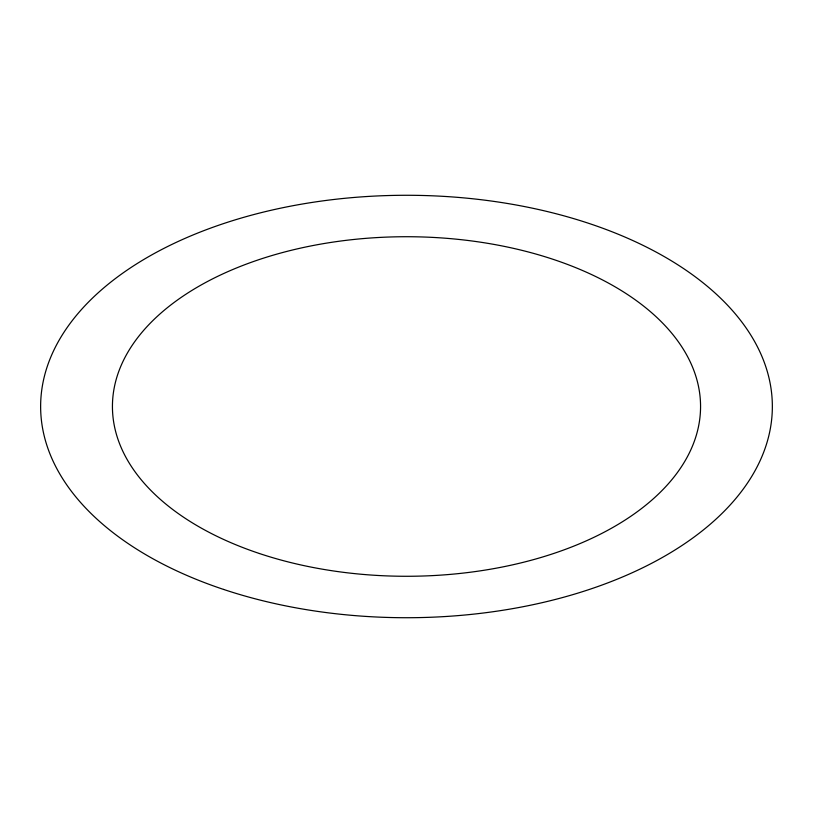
<?xml version="1.0" encoding="UTF-8"?>
<svg xmlns="http://www.w3.org/2000/svg" width="813" height="813" viewBox="0 0 813 813"><rect width="100%" height="100%" fill="white"/><g stroke="black" fill="none" stroke-linecap="round" stroke-linejoin="round"><path stroke-width="1.22" d="M223.575 589.425A365.85 211.217 0 0 0 772.35 406.5A365.85 211.217 0 0 0 223.575 223.575A365.85 211.217 0 0 0 223.575 589.425M259.469 553.531A294.062 169.775 0 0 0 700.562 406.5A294.062 169.775 0 0 0 259.469 259.469A294.062 169.775 0 0 0 259.469 553.531"/></g></svg>
